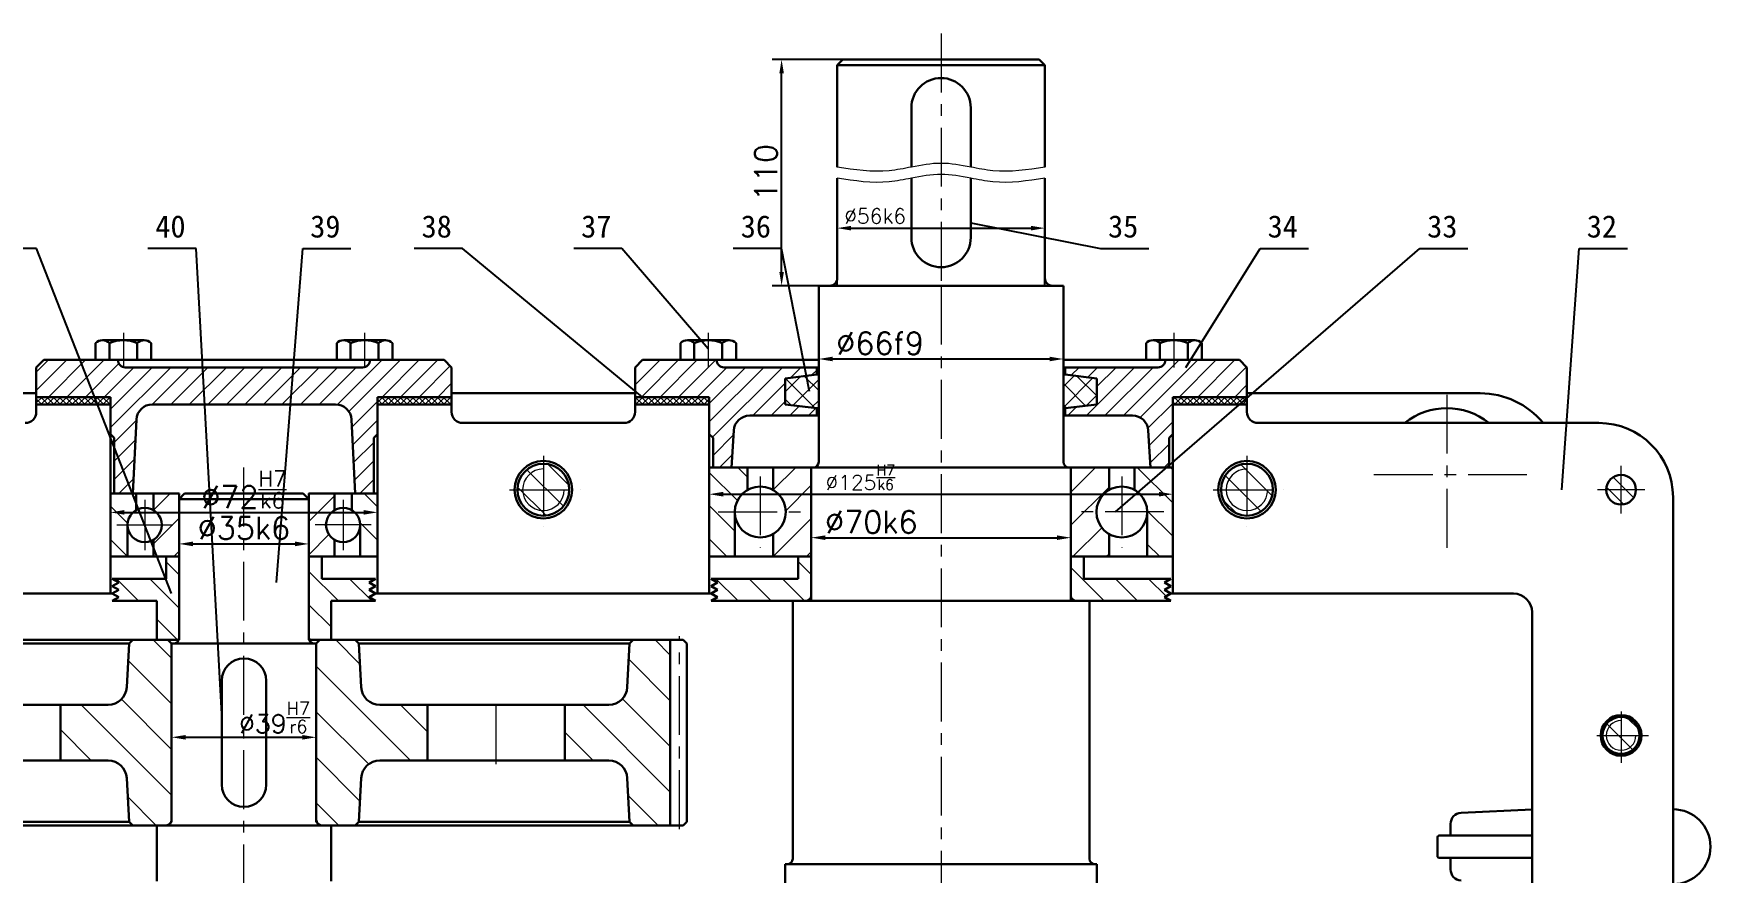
# Model space of a CAD drawing. Header units: millimetres. Extents: x 0 to 841, y 0 to 594.
# Drawn here: x 224.4 to 450.6, y 164.8 to 277.9 of the extents above; entities that cross this region are included whole.
import ezdxf

# ---------------------------------------------------------------- set-up
doc = ezdxf.new("R2010")
doc.units = ezdxf.units.MM
doc.header["$LTSCALE"] = 0.25
doc.linetypes.add('CENTER', pattern=[50.8, 31.75, -6.35, 6.35, -6.35])
for name, color, linetype, lineweight in [('中心线', 1, 'CENTER', 15), ('剖面线', 4, 'Continuous', 15), ('尺寸', 7, 'Continuous', 15), ('标注', 3, 'Continuous', 15), ('粗实线', 7, 'Continuous', 30), ('细实线', 7, 'Continuous', 15)]:
    doc.layers.add(name, color=color, linetype=linetype, lineweight=lineweight)
doc.styles.get("Standard").update_dxf_attribs({"font": ''})
doc.styles.add('txt', font='txt.shx')
doc.styles.get('Standard').set_extended_font_data('SimSun')
doc.dimstyles.new('ISO-25', dxfattribs={"dimtxt": 3, "dimasz": 1.875, "dimexe": 1.25, "dimexo": 0, "dimtad": 1, "dimdec": 3, "dimlfac": 2, "dimrnd": 0.01, "dimdsep": 46, "dimtxsty": 'txt', "dimcen": 2.5, "dimadec": 0, "dimazin": 0, "dimtfac": 1, "dimtdec": 3, "dimtmove": 0, "dimatfit": 3, "dimfxl": 1, "dimarcsym": 0})

# ---------------------------------------------------------------- blocks, each defined once
blk = doc.blocks.new('*D25')
at = {"layer": 'Defpoints', "color": 0, "transparency": 16777216}
for p in [(243.05, 182.43), (262.55, 183.06), (262.55, 182.43)]:
    blk.add_point(p, dxfattribs=at)
at = {"layer": '尺寸', "color": 0, "lineweight": -2, "transparency": 16777216}
for p, q in [((243.05, 182.43), (243.05, 184.31)), ((262.55, 182.43), (262.55, 184.31)), ((244.93, 183.06), (260.68, 183.06))]:
    blk.add_line(p, q, dxfattribs=at)
at = {"layer": '尺寸', "color": 0, "transparency": 16777216}
for points in [[(244.93, 183.37), (244.93, 182.75), (243.05, 183.06)], [(260.68, 183.37), (260.68, 182.75), (262.55, 183.06)]]:
    blk.add_solid(points, dxfattribs=at)
at = {"layer": '尺寸', "color": 0, "transparency": 16777216, "insert": (256.92, 185.73), "char_height": 3, "attachment_point": 5, "style": 'txt'}
blk.add_mtext('{\\H0.83333x;%%c39{\\H0.7x;\\SH7/r6;}}', dxfattribs=at)
blk = doc.blocks.new('*D28')
at = {"layer": 'Defpoints', "color": 0, "transparency": 16777216}
for p in [(234.8, 213.38), (270.8, 213.38), (270.8, 213.38)]:
    blk.add_point(p, dxfattribs=at)
at = {"layer": '尺寸', "color": 0, "lineweight": -2, "transparency": 16777216}
for p, q in [((234.8, 213.38), (234.8, 214.63)), ((236.68, 213.38), (268.93, 213.38)), ((270.8, 213.38), (270.8, 214.63))]:
    blk.add_line(p, q, dxfattribs=at)
at = {"layer": '尺寸', "color": 0, "transparency": 16777216}
for points in [[(236.68, 213.7), (236.68, 213.07), (234.8, 213.38)], [(268.93, 213.7), (268.93, 213.07), (270.8, 213.38)]]:
    blk.add_solid(points, dxfattribs=at)
at = {"layer": '尺寸', "color": 0, "transparency": 16777216, "insert": (252.8, 216.46), "char_height": 3, "attachment_point": 5, "style": 'txt'}
blk.add_mtext('%%c72{\\H0.7x;\\SH7/k6;}', dxfattribs=at)
blk = doc.blocks.new('*D29')
at = {"layer": 'Defpoints', "color": 0, "transparency": 16777216}
for p in [(244.05, 209.13), (261.55, 209.13), (261.55, 209.13)]:
    blk.add_point(p, dxfattribs=at)
at = {"layer": '尺寸', "color": 0, "lineweight": -2, "transparency": 16777216}
for p, q in [((244.05, 209.13), (244.05, 210.38)), ((261.55, 209.13), (261.55, 210.38)), ((245.93, 209.13), (259.68, 209.13))]:
    blk.add_line(p, q, dxfattribs=at)
at = {"layer": '尺寸', "color": 0, "transparency": 16777216}
for points in [[(245.93, 209.45), (245.93, 208.82), (244.05, 209.13)], [(259.68, 209.45), (259.68, 208.82), (261.55, 209.13)]]:
    blk.add_solid(points, dxfattribs=at)
at = {"layer": '尺寸', "color": 0, "transparency": 16777216, "insert": (252.8, 211.26), "char_height": 3, "attachment_point": 5, "style": 'txt'}
blk.add_mtext('%%c35k6', dxfattribs=at)
blk = doc.blocks.new('*D30')
at = {"layer": 'Defpoints', "color": 0, "transparency": 16777216}
for p in [(360.8, 251.7), (332.8, 243.93), (360.8, 243.93)]:
    blk.add_point(p, dxfattribs=at)
at = {"layer": '尺寸', "color": 0, "lineweight": -2, "transparency": 16777216}
for p, q in [((332.8, 243.93), (332.8, 252.95)), ((334.68, 251.7), (358.93, 251.7)), ((360.8, 243.93), (360.8, 252.95))]:
    blk.add_line(p, q, dxfattribs=at)
at = {"layer": '尺寸', "color": 0, "transparency": 16777216}
for points in [[(334.68, 252.01), (334.68, 251.39), (332.8, 251.7)], [(358.93, 252.01), (358.93, 251.39), (360.8, 251.7)]]:
    blk.add_solid(points, dxfattribs=at)
at = {"layer": '尺寸', "color": 0, "transparency": 16777216, "insert": (337.92, 253.33), "char_height": 3, "attachment_point": 5, "style": 'txt'}
blk.add_mtext('{\\H0.66667x;%%c56k6}', dxfattribs=at)
blk = doc.blocks.new('*D31')
at = {"layer": 'Defpoints', "color": 0, "transparency": 16777216}
for p in [(325.3, 274.43), (346.8, 274.43), (346.8, 243.93)]:
    blk.add_point(p, dxfattribs=at)
at = {"layer": '尺寸', "color": 0, "lineweight": -2, "transparency": 16777216}
for p, q in [((346.8, 274.43), (324.05, 274.43)), ((325.3, 245.81), (325.3, 272.56)), ((346.8, 243.93), (324.05, 243.93))]:
    blk.add_line(p, q, dxfattribs=at)
at = {"layer": '尺寸', "color": 0, "transparency": 16777216}
for points in [[(324.99, 272.56), (325.61, 272.56), (325.3, 274.43)], [(324.99, 245.81), (325.61, 245.81), (325.3, 243.93)]]:
    blk.add_solid(points, dxfattribs=at)
at = {"layer": '尺寸', "color": 0, "transparency": 16777216, "insert": (323.18, 259.18), "char_height": 3, "attachment_point": 5, "rotation": 90, "style": 'txt'}
blk.add_mtext('110', dxfattribs=at)
blk = doc.blocks.new('*D32')
at = {"layer": 'Defpoints', "color": 0, "transparency": 16777216}
for p in [(330.3, 233.43), (363.3, 234.06), (363.3, 233.43)]:
    blk.add_point(p, dxfattribs=at)
at = {"layer": '尺寸', "color": 0, "lineweight": -2, "transparency": 16777216}
for p, q in [((330.3, 233.43), (330.3, 235.31)), ((363.3, 233.43), (363.3, 235.31)), ((332.18, 234.06), (361.43, 234.06))]:
    blk.add_line(p, q, dxfattribs=at)
at = {"layer": '尺寸', "color": 0, "transparency": 16777216}
for points in [[(332.18, 234.37), (332.18, 233.75), (330.3, 234.06)], [(361.43, 234.37), (361.43, 233.75), (363.3, 234.06)]]:
    blk.add_solid(points, dxfattribs=at)
at = {"layer": '尺寸', "color": 0, "transparency": 16777216, "insert": (338.58, 236.18), "char_height": 3, "attachment_point": 5, "style": 'txt'}
blk.add_mtext('%%C66f9', dxfattribs=at)
blk = doc.blocks.new('*D37')
at = {"layer": 'Defpoints', "color": 0, "transparency": 16777216}
for p in [(315.55, 215.83), (378.05, 215.83), (378.05, 215.83)]:
    blk.add_point(p, dxfattribs=at)
at = {"layer": '尺寸', "color": 0, "lineweight": -2, "transparency": 16777216}
for p, q in [((315.55, 215.83), (315.55, 217.08)), ((378.05, 215.83), (378.05, 217.08)), ((317.43, 215.83), (376.18, 215.83))]:
    blk.add_line(p, q, dxfattribs=at)
at = {"layer": '尺寸', "color": 0, "transparency": 16777216}
for points in [[(317.43, 216.15), (317.43, 215.52), (315.55, 215.83)], [(376.18, 216.15), (376.18, 215.52), (378.05, 215.83)]]:
    blk.add_solid(points, dxfattribs=at)
at = {"layer": '尺寸', "color": 0, "transparency": 16777216, "insert": (335.91, 218.09), "char_height": 3, "attachment_point": 5, "style": 'txt'}
blk.add_mtext('{\\H0.66667x;%%c125{\\H0.7x;\\SH7/k6;}}', dxfattribs=at)
blk = doc.blocks.new('*D38')
at = {"layer": 'Defpoints', "color": 0, "transparency": 16777216}
for p in [(329.3, 209.83), (364.3, 209.97), (364.3, 209.83)]:
    blk.add_point(p, dxfattribs=at)
at = {"layer": '尺寸', "color": 0, "lineweight": -2, "transparency": 16777216}
for p, q in [((329.3, 209.83), (329.3, 211.22)), ((364.3, 209.83), (364.3, 211.22)), ((331.18, 209.97), (362.43, 209.97))]:
    blk.add_line(p, q, dxfattribs=at)
at = {"layer": '尺寸', "color": 0, "transparency": 16777216}
for points in [[(331.18, 210.28), (331.18, 209.66), (329.3, 209.97)], [(362.43, 210.28), (362.43, 209.66), (364.3, 209.97)]]:
    blk.add_solid(points, dxfattribs=at)
at = {"layer": '尺寸', "color": 0, "transparency": 16777216, "insert": (337.4, 212.09), "char_height": 3, "attachment_point": 5, "style": 'txt'}
blk.add_mtext('%%c70k6', dxfattribs=at)

msp = doc.modelspace()

# ---------------------------------------------------------------- hatches: boundary and pattern name
at = {"layer": '剖面线'}
h = msp.add_hatch(dxfattribs=at)
h.set_pattern_fill('ANSI31', color=256, scale=0.556667, style=0)
edge = h.paths.add_edge_path(flags=16)
edge.add_line((252.80238, 232.93442), (268.80238, 232.93442))
edge.add_arc((268.80238, 233.93442), 1, 270, 360)
edge.add_line((269.80238, 233.93442), (279.80238, 233.93442))
edge.add_line((279.80238, 233.93442), (280.80238, 232.93442))
edge.add_line((280.80238, 232.93442), (280.80238, 228.93442))
edge.add_line((280.80238, 228.93442), (273.55238, 228.93442))
edge.add_line((273.55238, 228.93442), (270.80238, 228.93442))
edge.add_line((270.80238, 228.93442), (270.80238, 223.93442))
edge.add_line((270.80238, 223.93442), (270.30238, 223.43442))
edge.add_line((270.30238, 223.43442), (270.30238, 215.93442))
edge.add_line((270.30238, 215.93442), (267.80238, 215.93442))
edge.add_line((267.80238, 215.93442), (267.30452, 225.89178))
edge.add_arc((265.1572, 225.78442), 2.15, 2.8624052, 90)
edge.add_line((265.1572, 227.93442), (252.80238, 227.93442))
edge.add_line((252.80238, 227.93442), (240.44757, 227.93442))
edge.add_arc((240.44757, 225.78442), 2.15, 90, 177.1375948)
edge.add_line((238.30025, 225.89178), (237.80238, 215.93442))
edge.add_line((237.80238, 215.93442), (235.30238, 215.93442))
edge.add_line((235.30238, 215.93442), (235.30238, 223.43442))
edge.add_line((235.30238, 223.43442), (234.80238, 223.93442))
edge.add_line((234.80238, 223.93442), (234.80238, 228.93442))
edge.add_line((234.80238, 228.93442), (232.05238, 228.93442))
edge.add_line((232.05238, 228.93442), (224.80238, 228.93442))
edge.add_line((224.80238, 228.93442), (224.80238, 232.93442))
edge.add_line((224.80238, 232.93442), (225.80238, 233.93442))
edge.add_line((225.80238, 233.93442), (235.80238, 233.93442))
edge.add_arc((236.80238, 233.93442), 1, 180, 270)
edge.add_line((236.80238, 232.93442), (252.80238, 232.93442))
h = msp.add_hatch(dxfattribs=at)
h.set_pattern_fill('ANSI31', color=256, scale=0.556667, style=0)
edge = h.paths.add_edge_path(flags=16)
edge.add_line((330.05238, 232.93442), (317.55238, 232.93442))
edge.add_arc((317.55238, 233.93442), 1, 180, 270, ccw=False)
edge.add_line((316.55238, 233.93442), (306.55238, 233.93442))
edge.add_line((306.55238, 233.93442), (305.55238, 232.93442))
edge.add_line((305.55238, 232.93442), (305.55238, 228.93442))
edge.add_line((305.55238, 228.93442), (312.80238, 228.93442))
edge.add_line((312.80238, 228.93442), (315.55238, 228.93442))
edge.add_line((315.55238, 228.93442), (315.55238, 223.93442))
edge.add_line((315.55238, 223.93442), (316.05238, 223.43442))
edge.add_line((316.05238, 223.43442), (316.05238, 219.43442))
edge.add_line((316.05238, 219.43442), (318.55238, 219.43442))
edge.add_line((318.55238, 219.43442), (318.85476, 224.41471))
edge.add_arc((321.00081, 224.28442), 2.15, 90, 176.5255926, ccw=False)
edge.add_line((321.00081, 226.43442), (330.05238, 226.43442))
edge.add_line((330.05238, 226.43442), (330.05238, 227.41258))
edge.add_line((330.05238, 227.41258), (325.80238, 227.93442))
edge.add_line((325.80238, 227.93442), (325.80238, 231.43442))
edge.add_line((325.80238, 231.43442), (330.05238, 231.95625))
edge.add_line((330.05238, 231.95625), (330.05238, 232.93442))
h = msp.add_hatch(dxfattribs=at)
h.set_pattern_fill('ANSI31', color=256, scale=0.556667, style=0)
edge = h.paths.add_edge_path(flags=16)
edge.add_line((363.55238, 232.93442), (376.05238, 232.93442))
edge.add_arc((376.05238, 233.93442), 1, 270, 360)
edge.add_line((377.05238, 233.93442), (387.05238, 233.93442))
edge.add_line((387.05238, 233.93442), (388.05238, 232.93442))
edge.add_line((388.05238, 232.93442), (388.05238, 228.93442))
edge.add_line((388.05238, 228.93442), (380.80238, 228.93442))
edge.add_line((380.80238, 228.93442), (378.05238, 228.93442))
edge.add_line((378.05238, 228.93442), (378.05238, 223.93442))
edge.add_line((378.05238, 223.93442), (377.55238, 223.43442))
edge.add_line((377.55238, 223.43442), (377.55238, 219.43442))
edge.add_line((377.55238, 219.43442), (375.05238, 219.43442))
edge.add_line((375.05238, 219.43442), (374.75001, 224.41471))
edge.add_arc((372.60396, 224.28442), 2.15, 3.4744074, 90)
edge.add_line((372.60396, 226.43442), (363.55238, 226.43442))
edge.add_line((363.55238, 226.43442), (363.55238, 227.41258))
edge.add_line((363.55238, 227.41258), (367.80238, 227.93442))
edge.add_line((367.80238, 227.93442), (367.80238, 231.43442))
edge.add_line((367.80238, 231.43442), (363.55238, 231.95625))
edge.add_line((363.55238, 231.95625), (363.55238, 232.93442))
h = msp.add_hatch(dxfattribs=at)
h.set_pattern_fill('ANSI37', color=256, scale=0.63, style=0)
h.paths.add_polyline_path([(325.80238, 227.93442), (330.05238, 227.41258), (330.30238, 227.41258), (330.30238, 231.95625), (330.05238, 231.95625), (325.80238, 231.43442)], flags=16)
h = msp.add_hatch(dxfattribs=at)
h.set_pattern_fill('ANSI37', color=256, scale=0.63, style=0)
h.paths.add_polyline_path([(367.80238, 231.43442), (363.55238, 231.95625), (363.30238, 231.95625), (363.30238, 227.41258), (363.55238, 227.41258), (367.80238, 227.93442)], flags=16)
h = msp.add_hatch(dxfattribs=at)
h.set_pattern_fill('ANSI37', color=256, scale=0.186, style=0)
h.paths.add_polyline_path([(234.80238, 227.93442), (234.80238, 228.93442), (224.80238, 228.93442), (224.80238, 227.93442)], flags=16)
h = msp.add_hatch(dxfattribs=at)
h.set_pattern_fill('ANSI37', color=256, scale=0.186, style=0)
h.paths.add_polyline_path([(270.80238, 227.93442), (270.80238, 228.93442), (280.80238, 228.93442), (280.80238, 227.93442)], flags=16)
h = msp.add_hatch(dxfattribs=at)
h.set_pattern_fill('ANSI37', color=256, scale=0.186, style=0)
h.paths.add_polyline_path([(315.55238, 227.93442), (315.55238, 228.93442), (305.55238, 228.93442), (305.55238, 227.93442)], flags=16)
h = msp.add_hatch(dxfattribs=at)
h.set_pattern_fill('ANSI37', color=256, scale=0.186, style=0)
h.paths.add_polyline_path([(378.05238, 227.93442), (378.05238, 228.93442), (388.05238, 228.93442), (388.05238, 227.93442)], flags=16)
h = msp.add_hatch(dxfattribs=at)
h.set_pattern_fill('ANSI31', color=256, scale=0.8, angle=90, style=0)
edge = h.paths.add_edge_path(flags=16)
edge.add_arc((293.17738, 216.43442), 3.5, 0, 360)
h = msp.add_hatch(dxfattribs=at)
h.set_pattern_fill('ANSI31', color=256, angle=90, style=0)
edge = h.paths.add_edge_path(flags=16)
edge.add_line((315.55243, 219.43442), (320.70863, 219.43442))
edge.add_line((320.70863, 219.43442), (320.70863, 216.41138))
edge.add_arc((322.42738, 213.43442), 3.4375, 120, 180)
edge.add_line((318.98988, 213.43442), (318.98988, 207.43442))
edge.add_line((318.98988, 207.43442), (315.55243, 207.43442))
edge.add_arc((315.55243, 207.43447), 0.00005, 180, 270, ccw=False)
edge.add_line((315.55238, 207.43447), (315.55238, 219.43437))
edge.add_arc((315.55243, 219.43437), 0.00005, 90, 180, ccw=False)
h = msp.add_hatch(dxfattribs=at)
h.set_pattern_fill('ANSI31', color=256, style=0)
edge = h.paths.add_edge_path(flags=16)
edge.add_line((329.30233, 219.43442), (324.14613, 219.43442))
edge.add_line((324.14613, 219.43442), (324.14613, 216.41138))
edge.add_arc((322.42738, 213.43442), 3.4375, -60, 60, ccw=False)
edge.add_line((324.14613, 210.45745), (324.14613, 207.43442))
edge.add_line((324.14613, 207.43442), (329.30233, 207.43442))
edge.add_arc((329.30233, 207.43447), 0.00005, 270, 360)
edge.add_line((329.30238, 207.43447), (329.30238, 219.43437))
edge.add_arc((329.30233, 219.43437), 0.00005, 0, 90)
h = msp.add_hatch(dxfattribs=at)
h.set_pattern_fill('ANSI31', color=256, style=0)
edge = h.paths.add_edge_path(flags=16)
edge.add_line((364.30243, 219.43442), (369.45863, 219.43442))
edge.add_line((369.45863, 219.43442), (369.45863, 216.41138))
edge.add_arc((371.17738, 213.43442), 3.4375, 120, 240)
edge.add_line((369.45863, 210.45745), (369.45863, 207.43442))
edge.add_line((369.45863, 207.43442), (364.30243, 207.43442))
edge.add_arc((364.30243, 207.43447), 0.00005, 180, 270, ccw=False)
edge.add_line((364.30238, 207.43447), (364.30238, 219.43437))
edge.add_arc((364.30243, 219.43437), 0.00005, 90, 180, ccw=False)
h = msp.add_hatch(dxfattribs=at)
h.set_pattern_fill('ANSI31', color=256, angle=90, style=0)
edge = h.paths.add_edge_path(flags=16)
edge.add_line((378.05233, 219.43442), (372.89613, 219.43442))
edge.add_line((372.89613, 219.43442), (372.89613, 216.41138))
edge.add_arc((371.17738, 213.43442), 3.4375, 0, 60, ccw=False)
edge.add_line((374.61488, 213.43442), (374.61488, 207.43442))
edge.add_line((374.61488, 207.43442), (378.05233, 207.43442))
edge.add_arc((378.05233, 207.43447), 0.00005, 270, 360)
edge.add_line((378.05238, 207.43447), (378.05238, 219.43437))
edge.add_arc((378.05233, 219.43437), 0.00005, 0, 90)
h = msp.add_hatch(dxfattribs=at)
h.set_pattern_fill('ANSI31', color=256, scale=0.8, angle=90, style=0)
edge = h.paths.add_edge_path(flags=16)
edge.add_arc((388.05238, 216.43442), 3.5, 0, 360)
h = msp.add_hatch(dxfattribs=at)
h.set_pattern_fill('ANSI31', color=256, scale=0.5, angle=90, style=0)
edge = h.paths.add_edge_path(flags=16)
edge.add_arc((438.49913, 216.43442), 2, 0, 360)
h = msp.add_hatch(dxfattribs=at)
h.set_pattern_fill('ANSI31', color=256, angle=90, style=0)
edge = h.paths.add_edge_path(flags=16)
edge.add_line((234.80243, 215.93442), (238.27113, 215.93442))
edge.add_line((238.27113, 215.93442), (238.27113, 213.6871))
edge.add_arc((239.42738, 211.68442), 2.3125, 120, 180)
edge.add_line((237.11488, 211.68442), (237.11488, 207.43442))
edge.add_line((237.11488, 207.43442), (234.80243, 207.43442))
edge.add_arc((234.80243, 207.43447), 0.00005, 180, 270, ccw=False)
edge.add_line((234.80238, 207.43447), (234.80238, 215.93437))
edge.add_arc((234.80243, 215.93437), 0.00005, 90, 180, ccw=False)
h = msp.add_hatch(dxfattribs=at)
h.set_pattern_fill('ANSI31', color=256, style=0)
edge = h.paths.add_edge_path(flags=16)
edge.add_line((244.05233, 215.93442), (240.58363, 215.93442))
edge.add_line((240.58363, 215.93442), (240.58363, 213.6871))
edge.add_arc((239.42738, 211.68442), 2.3125, -60, 60, ccw=False)
edge.add_line((240.58363, 209.68173), (240.58363, 207.43442))
edge.add_line((240.58363, 207.43442), (244.05233, 207.43442))
edge.add_arc((244.05233, 207.43447), 0.00005, 270, 360)
edge.add_line((244.05238, 207.43447), (244.05238, 215.93437))
edge.add_arc((244.05233, 215.93437), 0.00005, 0, 90)
h = msp.add_hatch(dxfattribs=at)
h.set_pattern_fill('ANSI31', color=256, style=0)
edge = h.paths.add_edge_path(flags=16)
edge.add_line((261.55243, 215.93442), (265.02113, 215.93442))
edge.add_line((265.02113, 215.93442), (265.02113, 213.6871))
edge.add_arc((266.17738, 211.68442), 2.3125, 120, 240)
edge.add_line((265.02113, 209.68173), (265.02113, 207.43442))
edge.add_line((265.02113, 207.43442), (261.55243, 207.43442))
edge.add_arc((261.55243, 207.43447), 0.00005, 180, 270, ccw=False)
edge.add_line((261.55238, 207.43447), (261.55238, 215.93437))
edge.add_arc((261.55243, 215.93437), 0.00005, 90, 180, ccw=False)
h = msp.add_hatch(dxfattribs=at)
h.set_pattern_fill('ANSI31', color=256, angle=90, style=0)
edge = h.paths.add_edge_path(flags=16)
edge.add_line((270.80233, 215.93442), (267.33363, 215.93442))
edge.add_line((267.33363, 215.93442), (267.33363, 213.6871))
edge.add_arc((266.17738, 211.68442), 2.3125, 0, 60, ccw=False)
edge.add_line((268.48988, 211.68442), (268.48988, 207.43442))
edge.add_line((268.48988, 207.43442), (270.80233, 207.43442))
edge.add_arc((270.80233, 207.43447), 0.00005, 270, 360)
edge.add_line((270.80238, 207.43447), (270.80238, 215.93437))
edge.add_arc((270.80233, 215.93437), 0.00005, 0, 90)
h = msp.add_hatch(dxfattribs=at)
h.set_pattern_fill('ANSI31', color=256, angle=90, style=0)
h.paths.add_polyline_path([(244.05238, 207.43442), (242.30238, 207.43442), (242.30238, 204.43442), (235.05238, 204.43442), (235.91841, 203.93442), (235.05238, 203.43442), (235.91841, 202.93442), (235.05238, 202.43442), (235.91841, 201.93442), (235.05238, 201.43442), (241.05238, 201.43442), (241.05238, 196.18442), (244.05238, 196.18442)], flags=16)
h = msp.add_hatch(dxfattribs=at)
h.set_pattern_fill('ANSI31', color=256, angle=90, style=0)
h.paths.add_polyline_path([(261.55238, 207.43442), (263.30238, 207.43442), (263.30238, 204.43442), (270.55238, 204.43442), (269.68636, 203.93442), (270.55238, 203.43442), (269.68636, 202.93442), (270.55238, 202.43442), (269.68636, 201.93442), (270.55238, 201.43442), (264.55238, 201.43442), (264.55238, 196.18442), (261.55238, 196.18442)], flags=16)
h = msp.add_hatch(dxfattribs=at)
h.set_pattern_fill('ANSI31', color=256, angle=90, style=0)
h.paths.add_polyline_path([(329.30238, 207.43442), (327.55238, 207.43442), (327.55238, 204.43442), (315.80238, 204.43442), (316.66841, 203.93442), (315.80238, 203.43442), (316.66841, 202.93442), (315.80238, 202.43442), (316.66841, 201.93442), (315.80238, 201.43442), (326.30238, 201.43442), (329.30238, 201.43442)], flags=16)
h = msp.add_hatch(dxfattribs=at)
h.set_pattern_fill('ANSI31', color=256, angle=90, style=0)
h.paths.add_polyline_path([(364.30238, 207.43442), (366.05238, 207.43442), (366.05238, 204.43442), (377.80238, 204.43442), (376.93636, 203.93442), (377.80238, 203.43442), (376.93636, 202.93442), (377.80238, 202.43442), (376.93636, 201.93442), (377.80238, 201.43442), (367.30238, 201.43442), (364.30238, 201.43442)], flags=16)
h = msp.add_hatch(dxfattribs=at)
h.set_pattern_fill('ANSI31', color=256, scale=1.37, angle=90, style=0)
edge = h.paths.add_edge_path(flags=16)
edge.add_line((242.55238, 196.18442), (243.05238, 195.68442))
edge.add_line((243.05238, 195.68442), (243.05238, 171.68442))
edge.add_line((243.05238, 171.68442), (242.55238, 171.18442))
edge.add_line((242.55238, 171.18442), (237.80238, 171.18442))
edge.add_line((237.80238, 171.18442), (237.30238, 171.68442))
edge.add_line((237.30238, 171.68442), (236.99044, 177.56681))
edge.add_arc((234.49395, 177.43442), 2.5, 3.0355691, 90)
edge.add_line((234.49395, 179.93442), (228.05238, 179.93442))
edge.add_line((228.05238, 179.93442), (228.05238, 187.43442))
edge.add_line((228.05238, 187.43442), (234.49395, 187.43442))
edge.add_arc((234.49395, 189.93442), 2.5, 270, 356.9644309)
edge.add_line((236.99044, 189.80203), (237.30238, 195.68442))
edge.add_line((237.30238, 195.68442), (237.80238, 196.18442))
edge.add_line((237.80238, 196.18442), (242.55238, 196.18442))
h = msp.add_hatch(dxfattribs=at)
h.set_pattern_fill('ANSI31', color=256, scale=1.37, angle=90, style=0)
edge = h.paths.add_edge_path(flags=16)
edge.add_line((263.05238, 196.18442), (262.55238, 195.68442))
edge.add_line((262.55238, 195.68442), (262.55238, 171.68442))
edge.add_line((262.55238, 171.68442), (263.05238, 171.18442))
edge.add_line((263.05238, 171.18442), (267.80238, 171.18442))
edge.add_line((267.80238, 171.18442), (268.30238, 171.68442))
edge.add_line((268.30238, 171.68442), (268.61433, 177.56681))
edge.add_arc((271.11082, 177.43442), 2.5, 90, 176.9644309, ccw=False)
edge.add_line((271.11082, 179.93442), (277.55238, 179.93442))
edge.add_line((277.55238, 179.93442), (277.55238, 187.43442))
edge.add_line((277.55238, 187.43442), (271.11082, 187.43442))
edge.add_arc((271.11082, 189.93442), 2.5, 183.0355691, 270, ccw=False)
edge.add_line((268.61433, 189.80203), (268.30238, 195.68442))
edge.add_line((268.30238, 195.68442), (267.80238, 196.18442))
edge.add_line((267.80238, 196.18442), (263.05238, 196.18442))
h = msp.add_hatch(dxfattribs=at)
h.set_pattern_fill('ANSI31', color=256, scale=1.37, angle=90, style=0)
edge = h.paths.add_edge_path(flags=16)
edge.add_line((310.29338, 196.18442), (310.29338, 171.18442))
edge.add_line((310.29338, 171.18442), (305.30238, 171.18442))
edge.add_line((305.30238, 171.18442), (304.80238, 171.68442))
edge.add_line((304.80238, 171.68442), (304.49044, 177.56681))
edge.add_arc((301.99395, 177.43442), 2.5, 3.0355691, 90)
edge.add_line((301.99395, 179.93442), (296.05238, 179.93442))
edge.add_line((296.05238, 179.93442), (296.05238, 187.43442))
edge.add_line((296.05238, 187.43442), (301.99395, 187.43442))
edge.add_arc((301.99395, 189.93442), 2.5, 270, 356.9644309)
edge.add_line((304.49044, 189.80203), (304.80238, 195.68442))
edge.add_line((304.80238, 195.68442), (305.30238, 196.18442))
edge.add_line((305.30238, 196.18442), (310.29338, 196.18442))
h = msp.add_hatch(dxfattribs=at)
h.set_pattern_fill('ANSI31', color=256, scale=0.8, angle=90, style=0)
edge = h.paths.add_edge_path(flags=16)
edge.add_arc((438.49913, 183.30942), 2.5, 0, 360)

# ---------------------------------------------------------------- linework, layer by layer
at = {"layer": '中心线'}
for p, q in [((346.80238, 277.93442), (346.80238, 243.93442)), ((346.80238, 243.93442), (346.80238, 93.68442)), ((236.53893, 237.58442), (236.53893, 232.93442)), ((269.06584, 237.58442), (269.06584, 232.93442)), ((315.40896, 237.58442), (315.40896, 232.93442)), ((378.1958, 237.58442), (378.1958, 232.93442)), ((414.99913, 229.23442), (414.99913, 207.63442)), ((252.80238, 97.18442), (252.80238, 219.43442)), ((293.17738, 221.00942), (293.17738, 211.45742)), ((388.05238, 221.00942), (388.05238, 211.45742)), ((438.49913, 213.23442), (438.49913, 219.63442)), ((322.42738, 218.23442), (322.42738, 208.63442)), ((371.17738, 218.23442), (371.17738, 208.63442)), ((425.79913, 218.43442), (404.19913, 218.43442)), ((239.42738, 215.08442), (239.42738, 208.28442)), ((266.17738, 215.08442), (266.17738, 208.28442)), ((288.60238, 216.43442), (298.15438, 216.43442)), ((383.47738, 216.43442), (393.02938, 216.43442)), ((441.69913, 216.43442), (435.29913, 216.43442)), ((316.75238, 213.43442), (328.10238, 213.43442)), ((376.85238, 213.43442), (365.50238, 213.43442)), ((235.65238, 211.68442), (243.20238, 211.68442)), ((269.95238, 211.68442), (262.40238, 211.68442)), ((311.54338, 170.68442), (311.54338, 196.68442)), ((311.54338, 170.68442), (311.54338, 196.68442)), ((286.80238, 179.43442), (286.80238, 187.93442)), ((438.49913, 186.55942), (438.49913, 179.62942)), ((435.24913, 183.30942), (442.17913, 183.30942))]:
    msp.add_line(p, q, dxfattribs=at)
at = {"layer": '粗实线'}
for p, q in [((333.55238, 274.43442), (332.80238, 273.68442)), ((332.80238, 273.68442), (332.80238, 259.93442)), ((360.80238, 273.68442), (332.80238, 273.68442)), ((360.05238, 274.43442), (333.55238, 274.43442)), ((360.80238, 273.68442), (360.05238, 274.43442)), ((360.80238, 259.93442), (360.80238, 273.68442)), ((342.80238, 267.93442), (342.80238, 259.93442)), ((350.80238, 267.93442), (350.80238, 259.93442)), ((332.80238, 244.93442), (332.80238, 258.43442)), ((342.80238, 250.43442), (342.80238, 258.43442)), ((350.80238, 250.43442), (350.80238, 258.43442)), ((360.80238, 244.93442), (360.80238, 258.43442)), ((363.30238, 243.93442), (330.30238, 243.93442)), ((330.30238, 243.93442), (330.30238, 220.18442)), ((363.30238, 220.18442), (363.30238, 243.93442)), ((232.78615, 233.93442), (232.78615, 236.1958)), ((239.35351, 236.58442), (233.72434, 236.58442)), ((234.66254, 233.93442), (234.66254, 236.1958)), ((238.41532, 233.93442), (238.41532, 236.1958)), ((240.2917, 233.93442), (240.2917, 236.1958)), ((265.31306, 233.93442), (265.31306, 236.1958)), ((271.88042, 236.58442), (266.25126, 236.58442)), ((267.18945, 233.93442), (267.18945, 236.1958)), ((270.94223, 233.93442), (270.94223, 236.1958)), ((272.81862, 233.93442), (272.81862, 236.1958)), ((311.65619, 233.93442), (311.65619, 236.1958)), ((312.59438, 236.58442), (318.22355, 236.58442)), ((313.53257, 233.93442), (313.53257, 236.1958)), ((317.28535, 233.93442), (317.28535, 236.1958)), ((319.16174, 233.93442), (319.16174, 236.1958)), ((374.44303, 233.93442), (374.44303, 236.1958)), ((375.38122, 236.58442), (381.01039, 236.58442)), ((376.31942, 233.93442), (376.31942, 236.1958)), ((380.07219, 233.93442), (380.07219, 236.1958)), ((381.94858, 233.93442), (381.94858, 236.1958)), ((225.80238, 233.93442), (224.80238, 232.93442)), ((224.80238, 232.93442), (224.80238, 228.93442)), ((235.80238, 233.93442), (225.80238, 233.93442)), ((236.53893, 233.93442), (232.78615, 233.93442)), ((235.80238, 233.93442), (269.80238, 233.93442)), ((236.53893, 233.93442), (240.2917, 233.93442)), ((252.80238, 232.93442), (236.80238, 232.93442)), ((252.80238, 232.93442), (268.80238, 232.93442)), ((269.06584, 233.93442), (265.31306, 233.93442)), ((269.06584, 233.93442), (272.81862, 233.93442)), ((269.80238, 233.93442), (279.80238, 233.93442)), ((279.80238, 233.93442), (280.80238, 232.93442)), ((280.80238, 232.93442), (280.80238, 228.93442)), ((306.55238, 233.93442), (305.55238, 232.93442)), ((305.55238, 232.93442), (305.55238, 228.93442)), ((316.55238, 233.93442), (306.55238, 233.93442)), ((315.40896, 233.93442), (311.65619, 233.93442)), ((315.40896, 233.93442), (319.16174, 233.93442)), ((316.55238, 233.93442), (330.30238, 233.93442)), ((330.05238, 232.93442), (317.55238, 232.93442)), ((330.05238, 231.95625), (330.05238, 232.93442)), ((330.05238, 232.93442), (330.30238, 232.93442)), ((377.05238, 233.93442), (363.30238, 233.93442)), ((363.55238, 232.93442), (363.30238, 232.93442)), ((363.55238, 232.93442), (376.05238, 232.93442)), ((363.55238, 232.93442), (363.55238, 231.95625)), ((378.1958, 233.93442), (374.44303, 233.93442)), ((377.05238, 233.93442), (387.05238, 233.93442)), ((378.1958, 233.93442), (381.94858, 233.93442)), ((387.05238, 233.93442), (388.05238, 232.93442)), ((388.05238, 232.93442), (388.05238, 228.93442)), ((325.80238, 231.43442), (330.05238, 231.95625)), ((330.05238, 231.95625), (325.80238, 231.43442)), ((325.80238, 227.93442), (325.80238, 231.43442)), ((325.80238, 231.43442), (325.80238, 227.93442)), ((330.30238, 231.95625), (330.05238, 231.95625)), ((330.30238, 227.41258), (330.30238, 231.95625)), ((363.55238, 231.95625), (363.30238, 231.95625)), ((363.30238, 231.95625), (363.30238, 227.41258)), ((363.55238, 231.95625), (367.80238, 231.43442)), ((367.80238, 231.43442), (363.55238, 231.95625)), ((367.80238, 231.43442), (367.80238, 227.93442)), ((367.80238, 227.93442), (367.80238, 231.43442)), ((209.80238, 229.43442), (224.80238, 229.43442)), ((224.80238, 228.93442), (232.05238, 228.93442)), ((234.80238, 228.93442), (224.80238, 228.93442)), ((224.80238, 228.93442), (224.80238, 227.93442)), ((232.05238, 228.93442), (234.80238, 228.93442)), ((234.80238, 228.93442), (234.80238, 223.93442)), ((234.80238, 227.93442), (234.80238, 228.93442)), ((273.55238, 228.93442), (270.80238, 228.93442)), ((270.80238, 228.93442), (270.80238, 223.93442)), ((270.80238, 227.93442), (270.80238, 228.93442)), ((270.80238, 228.93442), (280.80238, 228.93442)), ((280.80238, 228.93442), (273.55238, 228.93442)), ((280.80238, 229.43442), (305.55238, 229.43442)), ((280.80238, 228.93442), (280.80238, 227.93442)), ((305.55238, 228.93442), (312.80238, 228.93442)), ((315.55238, 228.93442), (305.55238, 228.93442)), ((305.55238, 228.93442), (305.55238, 227.93442)), ((312.80238, 228.93442), (315.55238, 228.93442)), ((315.55238, 228.93442), (315.55238, 223.93442)), ((315.55238, 227.93442), (315.55238, 228.93442)), ((380.80238, 228.93442), (378.05238, 228.93442)), ((378.05238, 228.93442), (378.05238, 223.93442)), ((378.05238, 227.93442), (378.05238, 228.93442)), ((378.05238, 228.93442), (388.05238, 228.93442)), ((388.05238, 228.93442), (380.80238, 228.93442)), ((388.05238, 229.43442), (419.49913, 229.43442)), ((388.05238, 228.93442), (388.05238, 227.93442)), ((234.80238, 227.93442), (224.80238, 227.93442)), ((224.80238, 227.93442), (224.80238, 226.93442)), ((224.80238, 227.93442), (234.80238, 227.93442)), ((234.80238, 202.43442), (234.80238, 227.93442)), ((240.44757, 227.93442), (252.80238, 227.93442)), ((265.1572, 227.93442), (252.80238, 227.93442)), ((270.80238, 202.43442), (270.80238, 227.93442)), ((270.80238, 227.93442), (280.80238, 227.93442)), ((280.80238, 227.93442), (270.80238, 227.93442)), ((280.80238, 227.93442), (280.80238, 226.93442)), ((315.55238, 227.93442), (305.55238, 227.93442)), ((305.55238, 227.93442), (305.55238, 226.93442)), ((305.55238, 227.93442), (315.55238, 227.93442)), ((315.55238, 202.43442), (315.55238, 227.93442)), ((321.00081, 226.43442), (330.05238, 226.43442)), ((330.05238, 227.41258), (325.80238, 227.93442)), ((325.80238, 227.93442), (330.05238, 227.41258)), ((330.05238, 226.43442), (330.05238, 227.41258)), ((330.05238, 227.41258), (330.30238, 227.41258)), ((330.05238, 226.43442), (330.30238, 226.43442)), ((363.30238, 227.41258), (363.55238, 227.41258)), ((363.55238, 226.43442), (363.30238, 226.43442)), ((367.80238, 227.93442), (363.55238, 227.41258)), ((363.55238, 227.41258), (367.80238, 227.93442)), ((363.55238, 227.41258), (363.55238, 226.43442)), ((372.60396, 226.43442), (363.55238, 226.43442)), ((378.05238, 202.43442), (378.05238, 227.93442)), ((378.05238, 227.93442), (388.05238, 227.93442)), ((388.05238, 227.93442), (378.05238, 227.93442)), ((388.05238, 226.93442), (388.05238, 227.93442)), ((234.80238, 223.93442), (235.30238, 223.43442)), ((238.30025, 225.89178), (237.80238, 215.93442)), ((267.30452, 225.89178), (267.80238, 215.93442)), ((270.80238, 223.93442), (270.30238, 223.43442)), ((282.30238, 225.43442), (304.05238, 225.43442)), ((315.55238, 223.93442), (316.05238, 223.43442)), ((318.85476, 224.41471), (318.55238, 219.43442)), ((374.75001, 224.41471), (375.05238, 219.43442)), ((378.05238, 223.93442), (377.55238, 223.43442)), ((389.55238, 225.43442), (416.77576, 225.43442)), ((435.49913, 225.43442), (416.77576, 225.43442)), ((235.30238, 223.43442), (235.30238, 215.93442)), ((270.30238, 223.43442), (270.30238, 215.93442)), ((316.05238, 223.43442), (316.05238, 219.43442)), ((377.55238, 223.43442), (377.55238, 219.43442)), ((315.55238, 219.43437), (315.55238, 207.43447)), ((329.30233, 219.43442), (315.55243, 219.43442)), ((315.55243, 219.43442), (320.70863, 219.43442)), ((316.05238, 219.43442), (318.55238, 219.43442)), ((320.70863, 219.43442), (320.70863, 216.41138)), ((329.30233, 219.43442), (324.14613, 219.43442)), ((324.14613, 219.43442), (324.14613, 216.41138)), ((364.30238, 219.43442), (329.30238, 219.43442)), ((329.30238, 219.43442), (329.30238, 202.18442)), ((329.30238, 207.43447), (329.30238, 219.43437)), ((364.30238, 202.18442), (364.30238, 219.43442)), ((364.30238, 207.43447), (364.30238, 219.43437)), ((364.30243, 219.43442), (378.05233, 219.43442)), ((364.30243, 219.43442), (369.45863, 219.43442)), ((369.45863, 219.43442), (369.45863, 216.41138)), ((378.05233, 219.43442), (372.89613, 219.43442)), ((372.89613, 219.43442), (372.89613, 216.41138)), ((377.55238, 219.43442), (375.05238, 219.43442)), ((378.05238, 219.43437), (378.05238, 207.43447)), ((234.80238, 215.93437), (234.80238, 207.43447)), ((244.05233, 215.93442), (234.80243, 215.93442)), ((234.80243, 215.93442), (238.27113, 215.93442)), ((235.30238, 215.93442), (237.80238, 215.93442)), ((238.27113, 215.93442), (238.27113, 213.6871)), ((244.05233, 215.93442), (240.58363, 215.93442)), ((240.58363, 215.93442), (240.58363, 213.6871)), ((244.05238, 215.18442), (244.80238, 215.93442)), ((244.05238, 207.43447), (244.05238, 215.93437)), ((244.05238, 196.43442), (244.05238, 215.18442)), ((261.55238, 215.18442), (244.05238, 215.18442)), ((244.80238, 215.93442), (260.80238, 215.93442)), ((260.80238, 215.93442), (261.55238, 215.18442)), ((261.55238, 207.43447), (261.55238, 215.93437)), ((261.55238, 215.18442), (261.55238, 196.43442)), ((261.55243, 215.93442), (270.80233, 215.93442)), ((261.55243, 215.93442), (265.02113, 215.93442)), ((265.02113, 215.93442), (265.02113, 213.6871)), ((270.80233, 215.93442), (267.33363, 215.93442)), ((267.33363, 215.93442), (267.33363, 213.6871)), ((270.30238, 215.93442), (267.80238, 215.93442)), ((270.80238, 215.93437), (270.80238, 207.43447)), ((445.49913, 215.43442), (445.49913, 158.30942)), ((318.98988, 213.43442), (318.98988, 207.43442)), ((374.61488, 213.43442), (374.61488, 207.43442)), ((237.11488, 211.68442), (237.11488, 207.43442)), ((268.48988, 211.68442), (268.48988, 207.43442)), ((324.14613, 210.45745), (324.14613, 207.43442)), ((369.45863, 210.45745), (369.45863, 207.43442)), ((240.58363, 209.68173), (240.58363, 207.43442)), ((265.02113, 209.68173), (265.02113, 207.43442)), ((234.80243, 207.43442), (244.05233, 207.43442)), ((237.11488, 207.43442), (234.80243, 207.43442)), ((240.58363, 207.43442), (244.05233, 207.43442)), ((244.05238, 207.43442), (242.30238, 207.43442)), ((242.30238, 207.43442), (242.30238, 204.43442)), ((244.05238, 196.18442), (244.05238, 207.43442)), ((261.55238, 207.43442), (263.30238, 207.43442)), ((261.55238, 196.18442), (261.55238, 207.43442)), ((270.80233, 207.43442), (261.55243, 207.43442)), ((265.02113, 207.43442), (261.55243, 207.43442)), ((263.30238, 207.43442), (263.30238, 204.43442)), ((268.48988, 207.43442), (270.80233, 207.43442)), ((315.55243, 207.43442), (329.30233, 207.43442)), ((318.98988, 207.43442), (315.55243, 207.43442)), ((324.14613, 207.43442), (329.30233, 207.43442)), ((329.30238, 207.43442), (327.55238, 207.43442)), ((327.55238, 207.43442), (327.55238, 204.43442)), ((329.30238, 201.43442), (329.30238, 207.43442)), ((364.30238, 207.43442), (366.05238, 207.43442)), ((364.30238, 201.43442), (364.30238, 207.43442)), ((378.05233, 207.43442), (364.30243, 207.43442)), ((369.45863, 207.43442), (364.30243, 207.43442)), ((366.05238, 207.43442), (366.05238, 204.43442)), ((374.61488, 207.43442), (378.05233, 207.43442)), ((242.30238, 204.43442), (235.05238, 204.43442)), ((235.05238, 204.43442), (235.91841, 203.93442)), ((235.91841, 203.93442), (235.05238, 203.43442)), ((263.30238, 204.43442), (270.55238, 204.43442)), ((270.55238, 204.43442), (269.68636, 203.93442)), ((269.68636, 203.93442), (270.55238, 203.43442)), ((327.55238, 204.43442), (315.80238, 204.43442)), ((315.80238, 204.43442), (316.66841, 203.93442)), ((316.66841, 203.93442), (315.80238, 203.43442)), ((366.05238, 204.43442), (377.80238, 204.43442)), ((377.80238, 204.43442), (376.93636, 203.93442)), ((376.93636, 203.93442), (377.80238, 203.43442)), ((199.80238, 202.43442), (234.80238, 202.43442)), ((234.80238, 202.43442), (235.05238, 202.43442)), ((235.05238, 203.43442), (235.91841, 202.93442)), ((235.91841, 202.93442), (235.05238, 202.43442)), ((235.05238, 202.43442), (235.91841, 201.93442)), ((235.91841, 201.93442), (235.05238, 201.43442)), ((235.05238, 201.43442), (241.05238, 201.43442)), ((241.05238, 201.43442), (241.05238, 196.18442)), ((270.55238, 201.43442), (264.55238, 201.43442)), ((264.55238, 201.43442), (264.55238, 196.18442)), ((270.55238, 203.43442), (269.68636, 202.93442)), ((269.68636, 202.93442), (270.55238, 202.43442)), ((270.55238, 202.43442), (269.68636, 201.93442)), ((269.68636, 201.93442), (270.55238, 201.43442)), ((270.80238, 202.43442), (270.55238, 202.43442)), ((270.80238, 202.43442), (315.55238, 202.43442)), ((315.55238, 202.43442), (315.80238, 202.43442)), ((315.80238, 203.43442), (316.66841, 202.93442)), ((316.66841, 202.93442), (315.80238, 202.43442)), ((315.80238, 202.43442), (316.66841, 201.93442)), ((316.66841, 201.93442), (315.80238, 201.43442)), ((315.80238, 201.43442), (326.30238, 201.43442)), ((326.30238, 201.43442), (326.30238, 201.43442)), ((326.30238, 201.43442), (329.30238, 201.43442)), ((366.80238, 201.43442), (326.80238, 201.43442)), ((326.80238, 201.43442), (326.80238, 166.68442)), ((367.30238, 201.43442), (364.30238, 201.43442)), ((366.80238, 166.68442), (366.80238, 201.43442)), ((377.80238, 201.43442), (367.30238, 201.43442)), ((367.30238, 201.43442), (367.30238, 201.43442)), ((377.80238, 203.43442), (376.93636, 202.93442)), ((376.93636, 202.93442), (377.80238, 202.43442)), ((377.80238, 202.43442), (376.93636, 201.93442)), ((376.93636, 201.93442), (377.80238, 201.43442)), ((378.05238, 202.43442), (377.80238, 202.43442)), ((423.99913, 202.43442), (378.05238, 202.43442)), ((426.49913, 158.30942), (426.49913, 199.93442)), ((200.30238, 196.18442), (237.80238, 196.18442)), ((200.80238, 195.68442), (237.30238, 195.68442)), ((236.99044, 189.80203), (237.30238, 195.68442)), ((237.30238, 195.68442), (237.80238, 196.18442)), ((242.55238, 196.18442), (237.80238, 196.18442)), ((241.05238, 196.18442), (244.05238, 196.18442)), ((242.55238, 196.18442), (243.05238, 195.68442)), ((243.05238, 195.68442), (243.05238, 171.68442)), ((243.05238, 171.93442), (243.05238, 195.68442)), ((243.05238, 195.68442), (262.55238, 195.68442)), ((264.55238, 196.18442), (261.55238, 196.18442)), ((263.05238, 196.18442), (262.55238, 195.68442)), ((262.55238, 195.68442), (262.55238, 171.68442)), ((262.55238, 195.68442), (262.55238, 171.93442)), ((263.05238, 196.18442), (267.80238, 196.18442)), ((268.30238, 195.68442), (267.80238, 196.18442)), ((305.30238, 196.18442), (267.80238, 196.18442)), ((268.61433, 189.80203), (268.30238, 195.68442)), ((304.80238, 195.68442), (268.30238, 195.68442)), ((304.49044, 189.80203), (304.80238, 195.68442)), ((305.30238, 196.18442), (304.80238, 195.68442)), ((310.29338, 196.18442), (305.30238, 196.18442)), ((310.29338, 196.18442), (310.29338, 171.18442)), ((310.29338, 196.18442), (312.04338, 196.18442)), ((312.04338, 196.18442), (312.54338, 195.68442)), ((312.54338, 195.68442), (312.54338, 171.68442)), ((249.80238, 176.68442), (249.80238, 190.68442)), ((255.80238, 176.68442), (255.80238, 190.68442)), ((209.55238, 187.43442), (228.05238, 187.43442)), ((228.05238, 179.93442), (228.05238, 187.43442)), ((234.49395, 187.43442), (228.05238, 187.43442)), ((271.11082, 187.43442), (277.55238, 187.43442)), ((277.55238, 179.93442), (277.55238, 187.43442)), ((296.05238, 187.43442), (277.55238, 187.43442)), ((301.99395, 187.43442), (296.05238, 187.43442)), ((296.05238, 179.93442), (296.05238, 187.43442)), ((209.55238, 179.93442), (228.05238, 179.93442)), ((234.49395, 179.93442), (228.05238, 179.93442)), ((271.11082, 179.93442), (277.55238, 179.93442)), ((296.05238, 179.93442), (277.55238, 179.93442)), ((301.99395, 179.93442), (296.05238, 179.93442)), ((236.99044, 177.56681), (237.30238, 171.68442)), ((268.61433, 177.56681), (268.30238, 171.68442)), ((304.49044, 177.56681), (304.80238, 171.68442)), ((416.93102, 172.8745), (426.49913, 173.30942)), ((200.30238, 171.18442), (237.80238, 171.18442)), ((200.80238, 171.68442), (237.30238, 171.68442)), ((237.80238, 171.18442), (237.30238, 171.68442)), ((242.55238, 171.18442), (237.80238, 171.18442)), ((241.05238, 163.68442), (241.05238, 171.18442)), ((241.05238, 171.18442), (264.55238, 171.18442)), ((243.05238, 171.68442), (242.55238, 171.18442)), ((262.55238, 171.68442), (263.05238, 171.18442)), ((263.05238, 171.18442), (267.80238, 171.18442)), ((264.55238, 171.18442), (264.55238, 163.68442)), ((267.80238, 171.18442), (268.30238, 171.68442)), ((305.30238, 171.18442), (267.80238, 171.18442)), ((304.80238, 171.68442), (268.30238, 171.68442)), ((305.30238, 171.18442), (304.80238, 171.68442)), ((310.29338, 171.18442), (305.30238, 171.18442)), ((312.04338, 171.18442), (310.29338, 171.18442)), ((312.54338, 171.68442), (312.04338, 171.18442)), ((413.98137, 169.80942), (426.49913, 169.80942)), ((415.49913, 171.37605), (415.49913, 169.80942)), ((413.73137, 169.55942), (413.73137, 168.30942)), ((413.73137, 167.05942), (413.73137, 168.30942)), ((325.80238, 162.43442), (325.80238, 165.93442)), ((325.80238, 165.93442), (367.80238, 165.93442)), ((367.80238, 165.93442), (367.80238, 162.43442)), ((413.98137, 166.80942), (426.49913, 166.80942)), ((415.49913, 165.24278), (415.49913, 166.80942))]:
    msp.add_line(p, q, dxfattribs=at)
for centre, radius in [((293.17738, 216.43442), 3.875), ((293.17738, 216.43442), 3.5), ((388.05238, 216.43442), 3.875), ((388.05238, 216.43442), 3.5), ((438.49913, 216.43442), 2), ((322.42738, 213.43442), 3.4375), ((371.17738, 213.43442), 3.4375), ((239.42738, 211.68442), 2.3125), ((266.17738, 211.68442), 2.3125), ((438.49913, 183.30942), 2.75), ((438.49913, 183.30942), 2.5)]:
    msp.add_circle(centre, radius, dxfattribs=at)
for centre, radius, start, end in [((346.80238, 267.93442), 4, 0, 180), ((346.80238, 250.43442), 4, 180, 0), ((331.80238, 244.93442), 1, 270, 0), ((361.80238, 244.93442), 1, 180, 270), ((233.72434, 235.25761), 1.32681, 45, 135), ((236.53893, 231.86011), 4.72431, 66.598161, 113.401839), ((239.35351, 235.25761), 1.32681, 45, 135), ((266.25126, 235.25761), 1.32681, 45, 135), ((269.06584, 231.86011), 4.72431, 66.598161, 113.401839), ((271.88042, 235.25761), 1.32681, 45, 135), ((312.59438, 235.25761), 1.32681, 45, 135), ((315.40896, 231.86011), 4.72431, 66.598161, 113.401839), ((318.22355, 235.25761), 1.32681, 45, 135), ((375.38122, 235.25761), 1.32681, 45, 135), ((378.1958, 231.86011), 4.72431, 66.598161, 113.401839), ((381.01039, 235.25761), 1.32681, 45, 135), ((236.80238, 233.93442), 1, 180, 270), ((268.80238, 233.93442), 1, 270, 0), ((317.55238, 233.93442), 1, 180, 270), ((376.05238, 233.93442), 1, 270, 0), ((419.49913, 218.43442), 10.99978, 39.522129, 90), ((223.30238, 226.93442), 1.5, 270, 0), ((240.44757, 225.78442), 2.15, 90, 177.1375948), ((265.1572, 225.78442), 2.15, 2.8624052, 90), ((282.30238, 226.93442), 1.5, 180, 270), ((304.05238, 226.93442), 1.5, 270, 0), ((321.00081, 224.28442), 2.15, 90, 176.5255926), ((372.60396, 224.28442), 2.15, 3.4744074, 90), ((389.55238, 226.93442), 1.5, 180, 270), ((414.99913, 218.43442), 8.99883, 51.0667412, 128.9332588), ((435.49913, 215.43442), 10, 0, 90), ((315.55243, 219.43437), 0.00005, 90, 180), ((329.30233, 219.43437), 0.00005, 0, 90), ((329.55238, 220.18442), 0.75, 270, 0), ((364.05238, 220.18442), 0.75, 180, 270), ((364.30243, 219.43437), 0.00005, 90, 180), ((378.05233, 219.43437), 0.00005, 0, 90), ((234.80243, 215.93437), 0.00005, 90, 180), ((244.05233, 215.93437), 0.00005, 0, 90), ((261.55243, 215.93437), 0.00005, 90, 180), ((270.80233, 215.93437), 0.00005, 0, 90), ((234.80243, 207.43447), 0.00005, 180, 270), ((244.05233, 207.43447), 0.00005, 270, 0), ((261.55243, 207.43447), 0.00005, 180, 270), ((270.80233, 207.43447), 0.00005, 270, 0), ((315.55243, 207.43447), 0.00005, 180, 270), ((329.30233, 207.43447), 0.00005, 270, 0), ((364.30243, 207.43447), 0.00005, 180, 270), ((378.05233, 207.43447), 0.00005, 270, 0), ((328.55238, 202.18442), 0.75, 270, 0), ((365.05238, 202.18442), 0.75, 180, 270), ((423.99913, 199.93442), 2.5, 0, 90), ((243.30238, 196.43442), 0.75, 270, 0), ((262.30238, 196.43442), 0.75, 180, 270), ((252.80238, 190.68442), 3, 0, 180), ((234.49395, 189.93442), 2.5, 270, 356.9644309), ((271.11082, 189.93442), 2.5, 183.0355691, 270), ((301.99395, 189.93442), 2.5, 270, 356.9644309), ((234.49395, 177.43442), 2.5, 3.0355691, 90), ((271.11082, 177.43442), 2.5, 90, 176.9644309), ((301.99395, 177.43442), 2.5, 3.0355691, 90), ((252.80238, 176.68442), 3, 180, 0), ((242.30238, 171.93442), 0.75, 270, 0), ((263.30238, 171.93442), 0.75, 180, 270), ((416.99913, 171.37605), 1.5, 92.6025622, 180), ((445.49913, 168.30942), 5.05115, 270, 90), ((413.98137, 169.55942), 0.25, 90, 180), ((326.05238, 166.68442), 0.75, 270, 0), ((367.55238, 166.68442), 0.75, 180, 270), ((413.98137, 167.05942), 0.25, 180, 270), ((416.99913, 165.24278), 1.5, 180, 267.3974378)]:
    msp.add_arc(centre, radius, start, end, dxfattribs=at)
at = {"layer": '细实线'}
for p, q in [((315.55238, 219.43437), (315.55238, 207.43447)), ((329.30238, 207.43447), (329.30238, 219.43437)), ((364.30238, 207.43447), (364.30238, 219.43437)), ((378.05238, 219.43437), (378.05238, 207.43447)), ((234.80238, 215.93437), (234.80238, 207.43447)), ((244.05238, 207.43447), (244.05238, 215.93437)), ((261.55238, 207.43447), (261.55238, 215.93437)), ((270.80238, 215.93437), (270.80238, 207.43447))]:
    msp.add_line(p, q, dxfattribs=at)
for centre, radius, start, end in [((315.55243, 219.43437), 0.00005, 90, 180), ((329.30233, 219.43437), 0.00005, 0, 90), ((364.30243, 219.43437), 0.00005, 90, 180), ((378.05233, 219.43437), 0.00005, 0, 90), ((293.17738, 216.43442), 2.8, 90, 0), ((388.05238, 216.43442), 2.8, 90, 0), ((234.80243, 215.93437), 0.00005, 90, 180), ((244.05233, 215.93437), 0.00005, 0, 90), ((261.55243, 215.93437), 0.00005, 90, 180), ((270.80233, 215.93437), 0.00005, 0, 90), ((322.42738, 213.43442), 3.4375, 120, 180), ((322.42738, 213.43442), 3.4375, 300, 60), ((371.17738, 213.43442), 3.4375, 120, 240), ((371.17738, 213.43442), 3.4375, 0, 60), ((239.42738, 211.68442), 2.3125, 120, 180), ((239.42738, 211.68442), 2.3125, 300, 60), ((266.17738, 211.68442), 2.3125, 120, 240), ((266.17738, 211.68442), 2.3125, 0, 60), ((234.80243, 207.43447), 0.00005, 180, 270), ((244.05233, 207.43447), 0.00005, 270, 0), ((261.55243, 207.43447), 0.00005, 180, 270), ((270.80233, 207.43447), 0.00005, 270, 0), ((315.55243, 207.43447), 0.00005, 180, 270), ((329.30233, 207.43447), 0.00005, 270, 0), ((364.30243, 207.43447), 0.00005, 180, 270), ((378.05233, 207.43447), 0.00005, 270, 0), ((438.49913, 183.30942), 2, 90, 0)]:
    msp.add_arc(centre, radius, start, end, dxfattribs=at)
for points in [[(360.80238, 259.93442), (358.45865, 259.57249), (355.09919, 259.05372), (350.48325, 260.01286), (346.80238, 260.67469), (343.12151, 260.01286), (338.50557, 259.05372), (335.14612, 259.57249), (332.80238, 259.93442)], [(360.80238, 258.43442), (358.45865, 258.07249), (355.09919, 257.55372), (350.48325, 258.51286), (346.80238, 259.17469), (343.12151, 258.51286), (338.50557, 257.55372), (335.14612, 258.07249), (332.80238, 258.43442)]]:
    msp.add_open_spline(points, degree=3, knots=[0, 0, 0, 0, 14.035668848, 20.118431378, 28.180689126, 36.242946875, 42.325709405, 56.361378252, 56.361378252, 56.361378252, 56.361378252], dxfattribs=at)

# ---------------------------------------------------------------- texts
at = {"layer": '标注', "char_height": 3, "width": 5, "attachment_point": 1}
for s, insert in [('40', (240.85157, 253.43442)), ('39', (261.7368, 253.43442)), ('38', (276.7532, 253.43442)), ('37', (298.26959, 253.43442)), ('36', (319.78599, 253.43442)), ('35', (369.31878, 253.43442)), ('34', (390.83517, 253.43442)), ('33', (412.35157, 253.43442)), ('32', (433.86797, 253.43442))]:
    msp.add_mtext(s, dxfattribs=dict(at, insert=insert))

# ---------------------------------------------------------------- dimensions: what is measured, and where the dimension line sits
at = {"layer": '尺寸'}
dim = msp.add_linear_dim(base=(325.30238, 274.43442), p1=(346.80238, 243.93442), p2=(346.80238, 274.43442), angle=90, text='110', dimstyle='ISO-25', override={"dimtxt": 3, "dimdec": 3, "dimpost": '<>'}, dxfattribs=at)
dim.commit()
dim.dimension.update_dxf_attribs({"geometry": '*D31', "text_midpoint": (323.17738, 259.18442)})
for base, p1, p2, text, override, picture, middle in [((360.80238, 251.70016), (332.80238, 243.93442), (360.80238, 243.93442), '{\\H0.66667x;<>}', {"dimtad": 3, "dimpost": '%%c<>k6'}, '*D30', (337.92116, 251.70016)), ((378.05238, 215.83442), (315.55238, 215.83442), (378.05238, 215.83442), '{\\H0.66667x;<>}', {"dimpost": '%%c<>{\\H0.7x;\\SH7/k6;}'}, '*D37', (335.91472, 215.83442)), ((262.55238, 183.05942), (243.05238, 182.43442), (262.55238, 182.43442), '{\\H0.83333x;<>}', {"dimpost": '%%c<>{\\H0.7x;\\SH7/r6;}'}, '*D25', (256.92242, 183.05942))]:
    dim = msp.add_linear_dim(base=base, p1=p1, p2=p2, text=text, dimstyle='ISO-25', override=override, dxfattribs=at)
    dim.commit()
    dim.dimension.update_dxf_attribs({"geometry": picture, "text_midpoint": middle, "dimtype": 160})
for base, p1, p2, override, picture, middle in [((363.30238, 234.05942), (330.30238, 233.43442), (363.30238, 233.43442), {"dimpost": '%%C<>f9', "dimtmove": 1}, '*D32', (338.58087, 234.05942)), ((364.30238, 209.96884), (329.30238, 209.83442), (364.30238, 209.83442), {"dimpost": '%%c<>k6'}, '*D38', (337.40279, 209.96884))]:
    dim = msp.add_linear_dim(base=base, p1=p1, p2=p2, dimstyle='ISO-25', override=override, dxfattribs=at)
    dim.commit()
    dim.dimension.update_dxf_attribs({"geometry": picture, "text_midpoint": middle, "dimtype": 160})
for base, p1, p2, override, picture, middle in [((270.80238, 213.38442), (234.80238, 213.38442), (270.80238, 213.38442), {"dimtxt": 3, "dimdec": 3, "dimpost": '%%c<>{\\H0.7x;\\SH7/k6;}'}, '*D28', (252.80238, 216.45942)), ((261.55238, 209.13442), (244.05238, 209.13442), (261.55238, 209.13442), {"dimtxt": 3, "dimdec": 3, "dimpost": '%%c<>k6'}, '*D29', (252.80238, 211.25942))]:
    dim = msp.add_linear_dim(base=base, p1=p1, p2=p2, dimstyle='ISO-25', override=override, dxfattribs=at)
    dim.commit()
    dim.dimension.update_dxf_attribs({"geometry": picture, "text_midpoint": middle})

# ---------------------------------------------------------------- leaders
at = {"layer": '标注'}
for points in [[(350.80238, 252.43442), (368.31878, 248.93442), (374.81878, 248.93442)], [(243.05238, 202.43442), (224.83517, 248.93442), (218.33517, 248.93442)], [(249.80238, 186.18442), (246.35157, 248.93442), (239.85157, 248.93442)], [(257.17738, 203.93442), (260.7368, 248.93442), (267.2368, 248.93442)], [(306.55238, 228.93442), (282.2532, 248.93442), (275.7532, 248.93442)], [(315.40896, 235.43442), (303.76959, 248.93442), (297.26959, 248.93442)], [(329.05238, 229.68442), (325.28599, 248.93442), (318.78599, 248.93442)], [(370.30238, 213.43442), (411.35157, 248.93442), (417.85157, 248.93442)], [(379.80238, 232.93442), (389.83517, 248.93442), (396.33517, 248.93442)], [(430.49913, 216.43442), (432.86797, 248.93442), (439.36797, 248.93442)]]:
    msp.add_leader(points, dimstyle='ISO-25', override={"dimldrblk": 'None'}, dxfattribs=at)

doc.saveas('drawing.dxf')
